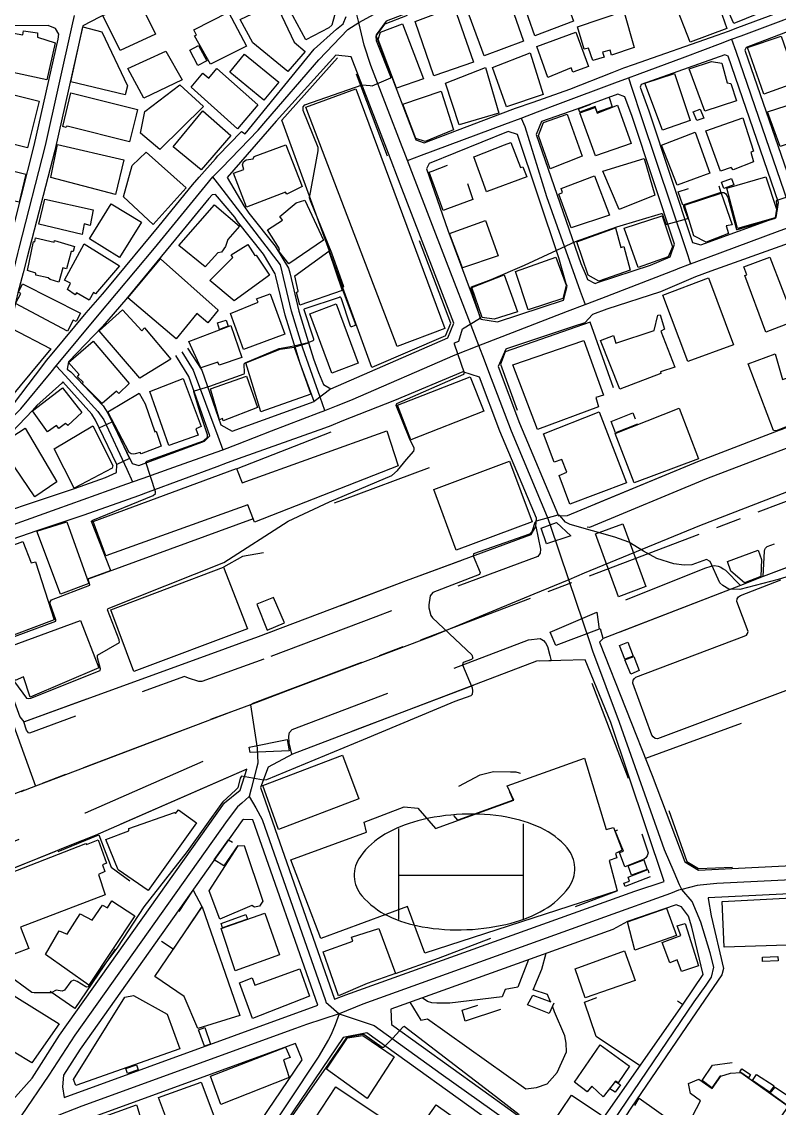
# Model space of a CAD drawing. Header units: millimetres. Extents: x 198785 to 203305, y 542885 to 545889.
# Drawn here: x 202627.4 to 202841.5, y 545087.1 to 545394.1 of the extents above; entities that cross this region are included whole.
import ezdxf

# ---------------------------------------------------------------- set-up
doc = ezdxf.new("R2010")
doc.units = ezdxf.units.MM
for name, pattern in [('FENCE_25K', [54.3, 28.7, -9.2, -16.4]), ('HIDDEN_BULD_25K', [28.8, 18.4, -10.4]), ('HIDDEN_EMD_25K', [50.97, 33.12, -5.36, 7.13, -5.36]), ('HIDDEN_IN_25K', [56.5, 36.5, -20])]:
    doc.linetypes.add(name, pattern=pattern)
for name, color, linetype in [('A0013114', 253, 'Continuous'), ('A0013117', 253, 'Continuous'), ('A0013118', 253, 'Continuous'), ('A0023214', 253, 'Continuous'), ('A0023217', 253, 'Continuous'), ('A0033324', 253, 'Continuous'), ('A0043325', 253, 'Continuous'), ('B0014111', 253, 'Continuous'), ('B0014112', 253, 'Continuous'), ('B0014113', 253, 'Continuous'), ('B0014114', 253, 'Continuous'), ('B0014115', 253, 'Continuous'), ('B0014116', 253, 'Continuous'), ('B0014118', 253, 'Continuous'), ('B0014511', 253, 'Continuous'), ('B0024120', 253, 'Continuous'), ('C0076117', 253, 'Continuous'), ('C0390130', 253, 'Continuous'), ('F0017111', 253, 'Continuous'), ('F0017114', 253, 'Continuous'), ('F0047224', 253, 'Continuous'), ('G0018117', 253, 'Continuous')]:
    doc.layers.add(name, color=color, linetype=linetype)

# ---------------------------------------------------------------- blocks, each defined once
blk = doc.blocks.new('B0014511')
at = {"layer": 'B0014511'}
blk.add_lwpolyline([(-31.17, -1.27, 0.169014), (-29, -6.77, 0.105159), (-21.57, -12.43, 0.067248), (-11.97, -15.47, 0.053397), (0.67, -16.3, 0.053397), (13.19, -14.44, 0.067248), (22.51, -10.63, 0.105159), (29.45, -4.38, 0.169014), (31.17, 1.27, 0.169014), (29, 6.77, 0.105159), (21.57, 12.43, 0.067248), (11.97, 15.47, 0.053397), (-0.67, 16.3, 0.053397), (-13.19, 14.44, 0.067248), (-22.51, 10.63, 0.105159), (-29.45, 4.38, 0.169014)], format="xyb", close=True, dxfattribs=at)
for points in [[(16.58, 13.62), (16.58, -13.46)], [(-18.64, 12.26), (-18.64, -13.46)], [(-18.64, -0.94), (16.58, -0.94)]]:
    blk.add_lwpolyline(points, dxfattribs=at)

msp = doc.modelspace()

# ---------------------------------------------------------------- linework, layer by layer
at = {"layer": 'A0013114'}
for points in [[(202781.63, 545254.55), (202818.92, 545270.05), (202845.11, 545280.08), (202851.31, 545282.46), (202857.18, 545284.71), (202892.94, 545297.97)], [(202627.96, 545196.29), (202682.13, 545215.98), (202691.7, 545219.46), (202693.54, 545220.13), (202736.12, 545236.23), (202771.4, 545249.26)], [(202860.79, 545246.33), (202836.91, 545237.32), (202830.5, 545234.8), (202791.77, 545219.88), (202791, 545222.54)], [(202772.9, 545213.4), (202703.91, 545187.19), (202697.06, 545183.49)], [(202691.02, 545182.91), (202648.11, 545164.18), (202641, 545161.33), (202631.89, 545157.67), (202589.8, 545140.79)]]:
    msp.add_lwpolyline(points, dxfattribs=at)
at = {"layer": 'A0013117'}
for points in [[(202843.13, 545433.2), (202838.02, 545434.76), (202824.72, 545429.47), (202820.44, 545428.01), (202807.52, 545423.05), (202745.17, 545399.87), (202730.42, 545394.23), (202727.56, 545390.42), (202727.56, 545389.98), (202738.75, 545360.72)], [(202704.29, 545423.98), (202644.65, 545392.91), (202636.77, 545357.69), (202628.95, 545327.56), (202627.81, 545323.15), (202627.43, 545321.71), (202626.32, 545317.5), (202624.83, 545311.26), (202619.15, 545289.09)], [(202738.75, 545360.72), (202741.11, 545359.88), (202762.74, 545368.08), (202766.93, 545369.67), (202771.91, 545371.4), (202782.28, 545375), (202794.24, 545379.72), (202797.53, 545381.02), (202800.33, 545382), (202823.93, 545390.3), (202827.19, 545391.45), (202829.76, 545392.42), (202852.94, 545401.14)], [(202623.08, 545329.84), (202623.56, 545330.11), (202630.94, 545359.11), (202637.66, 545389.19), (202637.91, 545390.61), (202636.95, 545392.16), (202634.87, 545393.04), (202611.57, 545392.85), (202588.26, 545392.62), (202584.14, 545392.58), (202578.42, 545392.31), (202563.41, 545391.59), (202560.72, 545391.65), (202549.84, 545347.21), (202607.34, 545333.43), (202623.08, 545329.84)], [(202619.15, 545289.09), (202621, 545288.17), (202625.08, 545286.06), (202633.33, 545296.96), (202634.42, 545298.4), (202635.97, 545300.27), (202645.62, 545311.84), (202650.21, 545317.16), (202652.19, 545319.46), (202666.21, 545336.42), (202675.67, 545348.02), (202677.55, 545350.16), (202682.13, 545355.39), (202682.81, 545356.17), (202689.49, 545363.08), (202690.58, 545362.45), (202710.04, 545386.29), (202716.39, 545392), (202718.19, 545393.5), (202719.06, 545395.56)], [(202851.89, 545342.89), (202870.59, 545349.95), (202871.91, 545355.46), (202856.86, 545394.99), (202855.16, 545395.56), (202832.1, 545386.84), (202831.74, 545386.07), (202846.24, 545344.13), (202851.89, 545342.89)], [(202714.78, 545290.34), (202747.78, 545304.82), (202749.47, 545308.96), (202734.36, 545348.2), (202731.04, 545356.83), (202720.51, 545384.17), (202716.18, 545384.65), (202699.27, 545365.95), (202685.48, 545350.1), (202690.19, 545342.11), (202691.6, 545340.04), (202699.01, 545330.69), (202702.77, 545324.45), (202703.12, 545323.1), (202705.68, 545312.27), (202709.87, 545298.82), (202711.27, 545295.02), (202712.7, 545291.61), (202714.78, 545290.34)], [(202819.34, 545331.1), (202840.65, 545338.74), (202841.32, 545343.04), (202827.04, 545384.37), (202826.13, 545384.72), (202802.43, 545376.38), (202802.19, 545375.55), (202804.61, 545368.92), (202817.01, 545331.73), (202819.34, 545331.1)], [(202789.43, 545320.17), (202790.16, 545320.43), (202805.07, 545325.28), (202810.67, 545327.69), (202811.9, 545331.25), (202799.89, 545367.27), (202797.83, 545372.91), (202795.9, 545373.6), (202784.29, 545369.35), (202774.33, 545365.89), (202772.74, 545362.21), (202785.42, 545325.81), (202786.89, 545322.25), (202787.27, 545321.23), (202789.43, 545320.17)], [(202761.86, 545309.28), (202780.5, 545315.45), (202781.55, 545319.38), (202781.3, 545320.06), (202779.15, 545327.37), (202767.5, 545362.26), (202764.84, 545363.05), (202742.57, 545354.02), (202741.76, 545352.56), (202747.85, 545335.17), (202754.73, 545316.76), (202757.17, 545310.01), (202761.86, 545309.28)], [(202674.28, 545301.9), (202678.24, 545295.64), (202683.69, 545280.25), (202686.89, 545278.46), (202710.04, 545286.77), (202706.08, 545297.53), (202701.82, 545311.21), (202699.24, 545322.14), (202699.04, 545322.89), (202695.72, 545328.4), (202688.38, 545337.66), (202687.58, 545338.83), (202682.16, 545345.25), (202681.17, 545345.19), (202680.26, 545344.14), (202670.85, 545332.61), (202656.78, 545315.58), (202650.19, 545307.96), (202640.57, 545297.99), (202640.19, 545295.92), (202641.23, 545295.19), (202650.37, 545285.61), (202651.75, 545283.46), (202658.57, 545269.28), (202660.46, 545268.71), (202679.03, 545275.6), (202680.57, 545277.08), (202674.62, 545293.88), (202670.9, 545299.77)], [(202892.94, 545297.97), (202876.98, 545341.87), (202874.6, 545342.66), (202874.12, 545342.66), (202870.58, 545341.39), (202853.85, 545335.08), (202847.61, 545332.73), (202842.98, 545331.07), (202822.13, 545323.59), (202817.83, 545322.05), (202814.48, 545320.61), (202807.89, 545317.79), (202792.77, 545312.87), (202788.73, 545311.39), (202786.53, 545309.01), (202783.33, 545307.95), (202764.37, 545301.68), (202764.24, 545301.6), (202762.08, 545296.71), (202768.11, 545280.66), (202779.08, 545254.52), (202781.63, 545254.55)], [(202771.4, 545249.26), (202772.73, 545251.5), (202772.88, 545253.81), (202762.54, 545278.44), (202756.81, 545293.69), (202752.04, 545295.19), (202732.79, 545287.11), (202717.87, 545281.2), (202714.72, 545279.95), (202712.92, 545279.3), (202689.89, 545271.04), (202685.44, 545269.44), (202682.5, 545268.35), (202663.14, 545261.17), (202660.36, 545260.14), (202657.47, 545259.12), (202644.92, 545254.67), (202631.61, 545250.25), (202615.21, 545244.64), (202611.25, 545243.09), (202611, 545241.66), (202611.32, 545240.23), (202626.81, 545197.75), (202627.96, 545196.29)], [(202616.66, 545254.26), (202619.21, 545254.46), (202629.27, 545257.89), (202642.27, 545262.22), (202651.06, 545265.34), (202654.18, 545266.74), (202654.28, 545268.97), (202649.3, 545279.32), (202648.25, 545281.51), (202647.17, 545283.19), (202639.04, 545292.39), (202638.68, 545292), (202631.63, 545285.71), (202630.44, 545284.28), (202614.67, 545267.87), (202613.54, 545264.32), (202612.1, 545258.81), (202611.91, 545257.84), (202613.02, 545255.83), (202615.58, 545254.7), (202616.66, 545254.26)], [(202791.77, 545219.88), (202790.72, 545218.82), (202805.55, 545181.14), (202814.85, 545156.79), (202818.63, 545154.41), (202892.03, 545158.09), (202893.47, 545161.53), (202873.96, 545213.46), (202860.79, 545246.33)], [(202697.06, 545183.49), (202694.83, 545177.74), (202715.79, 545117.95), (202719.02, 545119.14), (202800.72, 545148.42), (202808.98, 545151.18), (202793.88, 545196.1), (202786.66, 545213.82), (202772.9, 545213.4)], [(202589.8, 545140.79), (202593.79, 545130.93), (202595.63, 545126.4), (202597.51, 545121.16), (202611.78, 545081.48), (202616.78, 545081.12), (202619.41, 545081.58), (202624.76, 545089.41), (202630.3, 545095.68), (202638.1, 545107.78), (202684.66, 545173.43), (202689.16, 545176.99), (202691.02, 545182.91)], [(202639.36, 545090.2), (202711.09, 545116.24), (202692.74, 545168.58), (202690.06, 545168.7), (202689.72, 545168.47), (202643.9, 545103.85), (202639.16, 545096.51), (202638.91, 545093.21), (202639.36, 545090.2)], [(202836.85, 545038.95), (202842.4, 545039.82), (202852.05, 545054.38), (202851.62, 545056.88), (202902.48, 545129.27), (202902.58, 545129.59), (202902.57, 545130.29), (202900.56, 545142.27), (202899.51, 545147.9), (202897.87, 545149.97), (202897.3, 545150.18), (202894.35, 545150.2), (202821.42, 545146.54), (202821.36, 545146.42), (202822.23, 545141.54), (202825.75, 545126.63), (202825.22, 545124.82), (202817.93, 545114.11), (202799.75, 545087.44), (202790.98, 545074.05), (202792.29, 545068.72), (202835.87, 545039.61), (202836.85, 545038.95)], [(202782.17, 545075.3), (202782.92, 545075.36), (202786.44, 545076.74), (202814.33, 545116.58), (202820, 545124.88), (202816.83, 545138.31), (202815.81, 545141.44), (202813.9, 545144.08), (202812.37, 545144.64), (202798.64, 545139.89), (202794.44, 545137.67), (202731.67, 545115.17), (202731.89, 545110.8), (202765.48, 545086.67), (202770, 545083.42), (202775.92, 545079.47), (202782.17, 545075.3)], [(202740.21, 545044.64), (202762.66, 545077.96), (202762.12, 545081.7), (202724.93, 545108.41), (202718.2, 545107.08), (202696.07, 545074.48), (202696.12, 545071.88), (202727.19, 545050.05), (202735.5, 545045.1), (202740.21, 545044.64)], [(202691.01, 545077.71), (202706.67, 545100.78), (202704.76, 545105.43), (202644.33, 545083.49)]]:
    msp.add_lwpolyline(points, dxfattribs=at)
at = {"layer": 'A0013118'}
for points in [[(202770.63, 545129.14), (202767.65, 545121.32), (202764.03, 545120.71), (202763.19, 545118.62), (202748.43, 545116.81), (202744.75, 545116.79), (202743.25, 545116.94), (202742.07, 545117.29), (202740.57, 545118.36)], [(202776.85, 545117.21), (202776.01, 545119.24), (202771.96, 545120.61), (202774.41, 545126.45), (202775.6, 545130.92)], [(202737.06, 545117.1), (202740.22, 545112.02), (202742.06, 545112.42), (202769.85, 545092.58), (202772.88, 545092.99), (202775.93, 545094.05), (202778.74, 545097.26), (202781.35, 545103.1), (202781.31, 545105.55), (202780.93, 545107.56), (202778.01, 545114.42), (202777.37, 545115.97)]]:
    msp.add_lwpolyline(points, dxfattribs=at)
at = {"layer": 'A0023214'}
msp.add_lwpolyline([(202852.3, 545264.61), (202818.92, 545251.69), (202786.4, 545238.26), (202782, 545236.44), (202772.11, 545232.35), (202743.49, 545220.53), (202703.91, 545205.62), (202694.3, 545201.98), (202692.01, 545201.11), (202686.67, 545199.09), (202660.83, 545189.29), (202634.32, 545179.24), (202631.3, 545178.09), (202627.16, 545176.52)], dxfattribs=at)
at = {"layer": 'A0023217'}
for points in [[(202722.65, 545393.83), (202726.95, 545396.26), (202824.72, 545432.7), (202835.17, 545436.85), (202840.65, 545438.67), (202841.84, 545438.9), (202844.5, 545439.42), (202845.05, 545439.44)], [(202722.65, 545393.83), (202721.92, 545396.92), (202718.22, 545405.77), (202709.23, 545424.67), (202708.44, 545425.92), (202707, 545428.19), (202706.93, 545428.28)], [(202828.04, 545389.12), (202830.72, 545390.13), (202841.3, 545394.08), (202855.27, 545399.3), (202859.03, 545400.7)], [(202642.23, 545395.86), (202641.58, 545392.95), (202634.01, 545359.11), (202626.59, 545330.11), (202626.22, 545328.62), (202625.05, 545323.9)], [(202681.42, 545350.24), (202683.82, 545352.72), (202694.24, 545363.44), (202696.35, 545365.95), (202711.33, 545383.36), (202719.53, 545391.88), (202722.65, 545393.83)], [(202736.39, 545354.89), (202735.43, 545357.37), (202734.89, 545358.77), (202726.08, 545381.74), (202724.21, 545387.45), (202722.65, 545393.83)], [(202798.87, 545378.23), (202801.39, 545379.17), (202814.88, 545384.21), (202824.86, 545387.94), (202828.04, 545389.12)], [(202828.04, 545389.12), (202829.19, 545385.81), (202837.73, 545361.07), (202844.91, 545340.31), (202846.15, 545336.72)], [(202768.59, 545366.81), (202773.13, 545368.62), (202779.62, 545371.04), (202795.03, 545376.8), (202798.87, 545378.23)], [(202798.87, 545378.23), (202799.85, 545375.28), (202802.6, 545367.05), (202815.14, 545329.45), (202816.41, 545325.65)], [(202736.39, 545354.89), (202740.35, 545356.37), (202763.95, 545365.18), (202768.59, 545366.81)], [(202768.59, 545366.81), (202769.58, 545364.47), (202775.71, 545344.75), (202785.24, 545317.96), (202786.59, 545314.18)], [(202756.59, 545302.59), (202754.87, 545307.07), (202747.47, 545326.21), (202738.12, 545350.41), (202736.39, 545354.89)], [(202637.13, 545296.86), (202638.13, 545298.05), (202648.81, 545310.9), (202664.87, 545330.11), (202679.34, 545347.71), (202681.42, 545350.24)], [(202713.02, 545284.27), (202711.7, 545288.02), (202706.81, 545301.9), (202703.62, 545312.27), (202700.5, 545325.37), (202683.37, 545347.7), (202681.42, 545350.24)], [(202816.41, 545325.65), (202820.76, 545327.27), (202841.76, 545335.09), (202846.15, 545336.72)], [(202786.59, 545314.18), (202791.33, 545316.01), (202812.55, 545324.2), (202812.93, 545324.35), (202816.41, 545325.65)], [(202756.59, 545302.59), (202763.15, 545305.12), (202781.69, 545312.29), (202786.59, 545314.18)], [(202672.59, 545300.84), (202675.87, 545295.64), (202682.81, 545276.98), (202684.23, 545273.17)], [(202713.02, 545284.27), (202716.39, 545285.57), (202720.43, 545287.13), (202749.91, 545300.01), (202756.59, 545302.59)], [(202813.94, 545148.95), (202813.32, 545150.3), (202811.77, 545153.85), (202809.03, 545160.13), (202796.37, 545196.1), (202788.84, 545216.31), (202788.06, 545218.6), (202782, 545236.44), (202776.71, 545252.01), (202775.98, 545254.16), (202765.79, 545278.44), (202759.45, 545295.2), (202758.2, 545298.43), (202756.59, 545302.59)], [(202611.85, 545271.67), (202614.39, 545273.4), (202616.06, 545274.46), (202618.55, 545276.04), (202627.08, 545284.76), (202635.67, 545295.09), (202637.13, 545296.86)], [(202637.13, 545296.86), (202639.61, 545294.14), (202648.88, 545283.96), (202650.57, 545281.6), (202657.05, 545267.64), (202658.71, 545264.07)], [(202684.23, 545273.17), (202688.38, 545274.77), (202697.97, 545278.47), (202711.26, 545283.6), (202713.02, 545284.27)], [(202658.71, 545264.07), (202661.73, 545265.15), (202670.41, 545268.24), (202680.78, 545271.94), (202684.23, 545273.17)], [(202606.76, 545245.55), (202613.63, 545248), (202633.76, 545255.18), (202655.78, 545263.03), (202658.71, 545264.07)], [(202606.76, 545245.55), (202608.1, 545241.87), (202618.42, 545213.5), (202625.02, 545195.36), (202631.3, 545178.09)], [(202692.01, 545201.11), (202693.94, 545188.83), (202694.16, 545184.64), (202693.77, 545183.17), (202692.24, 545177.4), (202691.67, 545175.24)], [(202691.67, 545175.24), (202689.56, 545173.33), (202688.39, 545172.27), (202685.43, 545168.47), (202642.39, 545107.78), (202635, 545096.51), (202627.22, 545084.96), (202617.86, 545076.69)], [(202691.67, 545175.24), (202693.51, 545171.97), (202695.34, 545168.72), (202713.27, 545117.59), (202713.38, 545117.07), (202717.08, 545113.79)], [(202898.97, 545154.27), (202894.66, 545154.14), (202823.82, 545150.66), (202819.1, 545150.16), (202818.41, 545150.09), (202818.31, 545150.07), (202813.94, 545148.95)], [(202813.94, 545148.95), (202813.05, 545148.72), (202810.71, 545147.84), (202808.11, 545146.87), (202794.44, 545141.92), (202723.83, 545116.54), (202717.08, 545113.79)], [(202785.63, 545070.35), (202786.93, 545072.21), (202817.45, 545117.21), (202820.8, 545121.89), (202822.3, 545124.18), (202823.03, 545127.02), (202821.96, 545131.03), (202819.36, 545139.75), (202816.89, 545145.59), (202813.94, 545148.95)], [(202717.08, 545113.79), (202707.91, 545110.82), (202704.76, 545109.69), (202644.33, 545087.75), (202633.05, 545083.27), (202617.86, 545076.69)], [(202717.08, 545113.79), (202715.93, 545110.74), (202714.85, 545107.94), (202714.07, 545106.57), (202711.21, 545101.59), (202694.01, 545075.8), (202691.79, 545072.47)], [(202717.08, 545113.79), (202726.98, 545110.47), (202745.97, 545096.9), (202763.79, 545084.16), (202768.24, 545080.98)]]:
    msp.add_lwpolyline(points, dxfattribs=at)
at = {"layer": 'A0033324', "linetype": 'HIDDEN_IN_25K', "flags": 128}
for points in [[(202820.96, 545264.94), (202787.9, 545251.2), (202786.9, 545251.27), (202781.11, 545253.21), (202779.08, 545254.52), (202781.63, 545254.55), (202818.92, 545270.05), (202845.11, 545280.08), (202851.31, 545282.46), (202857.18, 545284.71), (202892.94, 545297.97), (202892.81, 545292.06), (202859.12, 545279.56), (202838.42, 545271.63), (202820.96, 545264.94)], [(202695.8, 545214.04), (202678.24, 545207.65), (202677.45, 545207.68), (202674.54, 545208.67), (202673.36, 545209.07), (202649.74, 545200.49), (202629.53, 545193.14), (202629.32, 545193.22), (202628.76, 545193.93), (202627.96, 545196.29), (202682.13, 545215.98), (202691.7, 545219.46), (202693.54, 545220.13), (202736.12, 545236.23), (202771.4, 545249.26), (202772.73, 545251.5), (202774.02, 545245.11), (202773.93, 545243.95), (202773.22, 545243), (202738.39, 545230.14), (202727.48, 545226.01), (202695.8, 545214.04)], [(202860.79, 545246.33), (202836.91, 545237.32), (202837.29, 545244.48), (202837.44, 545245), (202837.63, 545245.36), (202838.04, 545245.8), (202856.21, 545252.67), (202856.88, 545252.78), (202857.42, 545252.76), (202858.1, 545252.3), (202860.79, 545246.33)], [(202830.5, 545234.8), (202791.77, 545219.88), (202791.57, 545226.47), (202791.67, 545227.39), (202791.94, 545227.87), (202792.32, 545228.46), (202820.44, 545239.7), (202822.22, 545240.3), (202823.2, 545240.43), (202824.24, 545240.29), (202825, 545239.95), (202825.63, 545239.53), (202826.34, 545239.15), (202830.5, 545234.8)], [(202703.91, 545187.19), (202703.77, 545187.12), (202702.99, 545190.41), (202702.88, 545192.23), (202703.09, 545193.25), (202703.86, 545194.13), (202737.25, 545206.81), (202770.59, 545219.48), (202773.87, 545219.8), (202774.42, 545219.57), (202774.88, 545219.25), (202775.43, 545218.63), (202776.03, 545217.61), (202776.67, 545215.01), (202776.86, 545214.27), (202777.07, 545213.53), (202772.9, 545213.4), (202703.91, 545187.19)], [(202631.89, 545157.67), (202589.8, 545140.79), (202588.77, 545147.04), (202590.09, 545148.45), (202638.94, 545168.04), (202645.41, 545170.64), (202683.04, 545187.07), (202690.45, 545187.89), (202691.59, 545186.36), (202691.02, 545182.91), (202648.11, 545164.18), (202641, 545161.33), (202631.89, 545157.67)]]:
    msp.add_lwpolyline(points, dxfattribs=at)
at = {"layer": 'A0043325'}
for points in [[(202782.58, 545248.86), (202775.72, 545246.61), (202774.16, 545251.03), (202778.5, 545252.65), (202782.58, 545248.86)], [(202803.79, 545234.56), (202796.07, 545231.64), (202789.59, 545249.4), (202797.25, 545252.23), (202803.79, 545234.56)], [(202836.27, 545237.4), (202831.64, 545235.53), (202827.81, 545238.9), (202826.88, 545241.56), (202835.53, 545244.76), (202836.5, 545242.16), (202836.27, 545237.4)], [(202790.61, 545222.51), (202778.31, 545217.84), (202776.79, 545221.65), (202789.95, 545227.28), (202790.61, 545222.51)], [(202702.97, 545188.14), (202691.91, 545187.63), (202691.7, 545189.11), (202702.43, 545191.27), (202702.97, 545188.14)]]:
    msp.add_lwpolyline(points, dxfattribs=at)
at = {"layer": 'B0014111'}
for points in [[(202714.21, 545392.37), (202707.67, 545388.95), (202701.59, 545400.35), (202712.08, 545406.07), (202716.22, 545397.51), (202715.07, 545393.07), (202714.21, 545392.37)], [(202707.47, 545385.65), (202702.63, 545380.05), (202692.66, 545388.16), (202689.1, 545394.67), (202699.07, 545399.45), (202704.41, 545388.32), (202707.47, 545385.65)], [(202690.94, 545387.17), (202680.76, 545382.11), (202676.2, 545390.07), (202676.74, 545390.32), (202676.06, 545391.77), (202685.8, 545396.79), (202690.94, 545387.17)], [(202765.64, 545359.95), (202768.34, 545352.87), (202769.03, 545353.09), (202770.12, 545350.22), (202758.92, 545346.14), (202758.73, 545346.07), (202755.16, 545355.9), (202755.43, 545356.01), (202763.87, 545359.32), (202765.62, 545360), (202765.64, 545359.95)], [(202840.37, 545338.71), (202829.73, 545335.65), (202826.66, 545347.1), (202837.68, 545350.31), (202840.75, 545341.17), (202840.37, 545338.71)], [(202827.13, 545334.24), (202820.82, 545331.77), (202817.32, 545333.62), (202814.71, 545342.25), (202825.08, 545345.68), (202828.16, 545336.72), (202826.47, 545336.45), (202827.13, 545334.24)], [(202780.32, 545315.9), (202770.53, 545312.66), (202766.94, 545323.55), (202778.34, 545327.57), (202781.26, 545319.68), (202780.32, 545315.9)], [(202767.5, 545312.13), (202760.94, 545310.05), (202757.57, 545310.54), (202754.63, 545319.03), (202763.76, 545322.57), (202767.5, 545312.13)], [(202807.98, 545306.66), (202811.98, 545296.51), (202807.89, 545295.19), (202808, 545294.66), (202796.48, 545290.31), (202790.99, 545304.04), (202794.64, 545305.47), (202795.26, 545303.32), (202806.11, 545306.83), (202807.22, 545311.23), (202807.88, 545311.24), (202809.1, 545307.24), (202807.98, 545306.66)], [(202790.44, 545285.27), (202773.14, 545278.86), (202766.18, 545297.13), (202786.25, 545304.06), (202791.86, 545288.62), (202789.66, 545287.88), (202790.44, 545285.27)], [(202840.32, 545300.22), (202842.41, 545293), (202852.73, 545296.34), (202853.6, 545296.33), (202857.63, 545285.26), (202840.62, 545278.51), (202839.87, 545278.63), (202832.7, 545297.42), (202840.32, 545300.22)], [(202677.25, 545277.27), (202669, 545274.32), (202663.58, 545289.63), (202673.05, 545293.32), (202678.09, 545279.77), (202676.6, 545279.05), (202677.25, 545277.27)], [(202790.64, 545283.86), (202798.3, 545263.8), (202782.27, 545257.79), (202779.32, 545265.86), (202781.48, 545266.8), (202780.08, 545270.44), (202777.84, 545269.64), (202774.82, 545277.65), (202790.64, 545283.86)], [(202818.67, 545270.64), (202800.48, 545263.86), (202795.14, 545277.73), (202813.2, 545284.92), (202818.67, 545270.64)], [(202637.34, 545264.06), (202631.1, 545259.89), (202621.53, 545273.86), (202622.68, 545275.61), (202628.37, 545279.22), (202637.34, 545264.06)], [(202652.97, 545267.97), (202642.19, 545262.31), (202636.55, 545273.47), (202647.46, 545279.92), (202653.1, 545268.74), (202652.97, 545267.97)], [(202771.63, 545252.81), (202750.13, 545244.75), (202743.87, 545261.93), (202765.25, 545269.94), (202771.63, 545252.81)], [(202627.7, 545247.23), (202630.03, 545241.21), (202631.23, 545241.49), (202636.54, 545225.1), (202619.96, 545218.88), (202611.76, 545239.79), (202615.52, 545241.26), (202615.15, 545242.63), (202627.7, 545247.23)], [(202691.24, 545222.62), (202659.03, 545210.48), (202652.52, 545227.91), (202684.41, 545240.01), (202691.24, 545222.62)], [(202848.55, 545207.08), (202807.12, 545191.49), (202806.46, 545191.63), (202805.9, 545192.05), (202805.52, 545192.56), (202800.09, 545207.21), (202800.22, 545208.03), (202800.54, 545208.56), (202800.99, 545208.96), (202831.59, 545220.5), (202832.21, 545220.82), (202832.56, 545221.27), (202832.69, 545221.8), (202829.54, 545230.27), (202829.63, 545231.06), (202829.96, 545231.61), (202830.54, 545232.02), (202841.92, 545236.37)], [(202649.2, 545211.55), (202629.73, 545203.3), (202627.9, 545209.01), (202625.48, 545207.97), (202621.95, 545216.87), (202643.99, 545224.94), (202649.2, 545211.55)], [(202786.44, 545186.03), (202792.55, 545165.84), (202794.68, 545166.42), (202797.11, 545160.07), (202795.25, 545159.12), (202795.57, 545157.91), (202793.39, 545157.09), (202795.66, 545148.6), (202741.35, 545130.98), (202736.43, 545144.13), (202711.91, 545135.13), (202703.42, 545157.27), (202724.86, 545165.09), (202724.14, 545167.99), (202735.46, 545172.26), (202739.33, 545171.9), (202744.34, 545166.17), (202766.43, 545174.16), (202764.59, 545178.24), (202786.44, 545186.03)], [(202671.71, 545171.44), (202676.81, 545167.8), (202663.12, 545148.68), (202654.61, 545154.51), (202651.12, 545163.1), (202657.68, 545165.52), (202657.61, 545166.18), (202670.54, 545170.69), (202670.82, 545170.37), (202671.71, 545171.44)], [(202649.02, 545162.95), (202651.31, 545156.37), (202650.19, 545155.94), (202650.88, 545153.98), (202649.08, 545153.2), (202650.96, 545147.42), (202627.07, 545138.26), (202629.34, 545132.25), (202622.38, 545129.63), (202614.41, 545149.96), (202622.73, 545153.11), (202623.9, 545150.31), (202625.1, 545150.75), (202624.02, 545153.53), (202645.52, 545161.96), (202645.66, 545161.64), (202649.02, 545162.95)], [(202695.5, 545145.6), (202694.54, 545144.27), (202693.21, 545143.98), (202692.43, 545144.44), (202683.35, 545140.54), (202680.33, 545148.57), (202688.54, 545161.29), (202690.22, 545161.41), (202695.5, 545145.6)], [(202861.43, 545133.81), (202825.89, 545132.68), (202825.34, 545145.51), (202861.18, 545147.39), (202861.43, 545133.81)], [(202689.05, 545113.31), (202677.2, 545109.69), (202673.28, 545118.75), (202665.02, 545124.39), (202678.36, 545144.06), (202689.05, 545113.31)], [(202700.23, 545130.47), (202687.72, 545125.92), (202683.71, 545137.93), (202696.12, 545142.27), (202700.23, 545130.47)], [(202812.49, 545135.98), (202800.7, 545131.75), (202798.6, 545139.79), (202809.65, 545143.64), (202812.49, 545135.98)], [(202725.06, 545122.34), (202716.94, 545118.89), (202712.56, 545131.37), (202720.92, 545134.38), (202720.55, 545135.46), (202728.29, 545137.96), (202733.05, 545125.21), (202725.06, 545122.34)], [(202814.9, 545139.34), (202818.67, 545127.4), (202813.83, 545125.81), (202812.6, 545129.03), (202810.59, 545128.22), (202808.43, 545133.94), (202813.67, 545135.93), (202812.63, 545138.71), (202814.9, 545139.34)], [(202800.74, 545123.25), (202786.68, 545118.31), (202783.82, 545126.51), (202797.79, 545131.6), (202800.74, 545123.25)], [(202705.94, 545126.52), (202708.75, 545118.76), (202692.58, 545112.46), (202688.95, 545122.55), (202692.55, 545123.98), (202693.29, 545121.94), (202705.94, 545126.52)], [(202637.92, 545110.97), (202630.21, 545099.94), (202620.12, 545106.04), (202623.26, 545120.16), (202637.92, 545110.97)], [(202732.67, 545101.64), (202724.98, 545089.86), (202713.55, 545098.22), (202719.48, 545107.06), (202723.82, 545107.69), (202732.67, 545101.64)], [(202703, 545095.82), (202683.68, 545088.19), (202680.71, 545096.2), (202701.98, 545104.39), (202703.24, 545101.45), (202701.35, 545100.77), (202703, 545095.82)], [(202830.65, 545097.2), (202844.03, 545087.7), (202832.27, 545070.84), (202815.76, 545082.59), (202819.28, 545089.23), (202816.44, 545091.31), (202815.87, 545094.16), (202818.81, 545095.4), (202822.52, 545092.7), (202824.96, 545096.16), (202827.76, 545097.04), (202830.65, 545097.2)], [(202682.28, 545083.45), (202670.28, 545078.84), (202666.03, 545090.13), (202678.1, 545094.55), (202682.28, 545083.45)], [(202728.08, 545085.17), (202722.22, 545076.22), (202710.24, 545084.18), (202716.12, 545093.16), (202728.08, 545085.17)], [(202658.03, 545073.77), (202651.1, 545071.28), (202650.9, 545071.68), (202650, 545071.45), (202649.56, 545072.62), (202649.48, 545072.82), (202647.09, 545079.21), (202645.68, 545082.97), (202645.98, 545083.08), (202654.34, 545086.12), (202659.85, 545088.13), (202659.91, 545087.93), (202660.21, 545086.94), (202660.98, 545084.39), (202660.87, 545084.35), (202660.42, 545084.18), (202662.64, 545076.73), (202662.77, 545076.28), (202659.43, 545075.19), (202657.7, 545074.62), (202658.03, 545073.77)], [(202760.85, 545076.56), (202755.53, 545069.51), (202739.32, 545080.74), (202744.53, 545088.1), (202760.85, 545076.56)]]:
    msp.add_lwpolyline(points, dxfattribs=at)
at = {"layer": 'B0014112'}
for points in [[(202838.63, 545397.59), (202828.65, 545393.58), (202823.9, 545404.32), (202834.65, 545407.77), (202838.63, 545397.59)], [(202826.72, 545392.13), (202816.32, 545388.28), (202811.87, 545399.57), (202822.73, 545403.56), (202826.72, 545392.13)], [(202665.19, 545390.6), (202655.18, 545385.96), (202650.27, 545395.81), (202660.38, 545400.37), (202665.19, 545390.6)], [(202800.51, 545386.79), (202794.12, 545384.66), (202793.75, 545386.09), (202791.54, 545385.46), (202791.99, 545384.07), (202788.8, 545383.1), (202787.55, 545386.59), (202786.4, 545386.33), (202784.44, 545392.63), (202797.53, 545397.03), (202800.51, 545386.79)], [(202787.62, 545381.44), (202783.18, 545379.8), (202782.71, 545381.07), (202776.07, 545378.35), (202772.98, 545387.04), (202783.98, 545391.13), (202787.62, 545381.44)], [(202762.24, 545368.29), (202750.99, 545364.92), (202747.12, 545376.75), (202758.51, 545381.16), (202762.24, 545368.29)], [(202816.33, 545366.19), (202808.46, 545363.47), (202803.53, 545376.72), (202811.86, 545379.48), (202816.33, 545366.19)], [(202678.71, 545370.16), (202666.39, 545358.03), (202660.95, 545362.62), (202662.19, 545368.75), (202672.06, 545376.25), (202678.71, 545370.16)], [(202851.65, 545362.06), (202841.73, 545358.8), (202838.19, 545368.65), (202848.73, 545372.05), (202851.65, 545362.06)], [(202795.82, 545370.48), (202799.67, 545359.72), (202789.53, 545356.15), (202785.11, 545368.33), (202789.43, 545369.86), (202790.04, 545368.29), (202795.82, 545370.48)], [(202673.83, 545347.19), (202664.52, 545336.79), (202656.17, 545344.6), (202658.62, 545353.43), (202662.55, 545357.24), (202673.83, 545347.19)], [(202806.31, 545345.04), (202796.23, 545341.04), (202791.59, 545351.85), (202803.27, 545355.47), (202806.31, 545345.04)], [(202793.49, 545339.4), (202782.64, 545335.85), (202779.24, 545345.39), (202780.24, 545345.87), (202779.86, 545346.98), (202789.32, 545350.51), (202793.49, 545339.4)], [(202647.59, 545340.98), (202646.71, 545336.55), (202645.06, 545336.97), (202644.48, 545333.97), (202632.19, 545336.89), (202633.89, 545344), (202647.59, 545340.98)], [(202661.25, 545337.44), (202654.97, 545327.44), (202646.49, 545332.78), (202652.64, 545342.66), (202661.25, 545337.44)], [(202762.01, 545327.92), (202751.93, 545324.58), (202748.32, 545334.29), (202758.44, 545337.97), (202762.01, 545327.92)], [(202631.27, 545333), (202636.51, 545331.77), (202636.63, 545332.27), (202642.29, 545330.6), (202641.94, 545329.13), (202641.39, 545329.19), (202640.02, 545324.3), (202639.03, 545324.52), (202637.91, 545320.51), (202635.39, 545321.23), (202634.83, 545321.77), (202631.39, 545322.49), (202631.37, 545323.03), (202629.03, 545323.76), (202630.75, 545331.97), (202631.1, 545331.91), (202631.27, 545333)], [(202691.26, 545331.19), (202693.24, 545328.01), (202693.63, 545328.16), (202697.37, 545322.48), (202687.47, 545315.2), (202680.59, 545320.95), (202687.05, 545327.44), (202686.53, 545328.27), (202691.26, 545331.19)], [(202717.93, 545318.13), (202705.96, 545314.02), (202705.07, 545317.61), (202705.47, 545317.93), (202704.56, 545322.33), (202714.21, 545329.24), (202717.93, 545318.13)], [(202689.59, 545299.21), (202683.17, 545297.02), (202682.83, 545297.93), (202677.96, 545296.26), (202674.59, 545303.77), (202686.52, 545308.31), (202689.59, 545299.21)], [(202657.76, 545291.9), (202654.86, 545289.08), (202654.2, 545289.7), (202650.16, 545286.21), (202644.56, 545291.77), (202644.78, 545292.22), (202643.15, 545293.81), (202643.59, 545294.42), (202640.6, 545297.83), (202647.6, 545303.86), (202657.76, 545291.9)], [(202644.4, 545283.67), (202640.4, 545280.03), (202639.76, 545280.59), (202637.91, 545279.18), (202637.19, 545280.03), (202634.67, 545278.18), (202630.46, 545284.18), (202638.86, 545290.63), (202644.4, 545283.67)], [(202799.2, 545098.99), (202795.98, 545094.35), (202795.22, 545094.8), (202791.69, 545090.35), (202788.52, 545093.4), (202787.22, 545091.78), (202783.64, 545094.54), (202790.83, 545105.04), (202799.2, 545098.99)]]:
    msp.add_lwpolyline(points, dxfattribs=at)
at = {"layer": 'B0014113'}
for points in [[(202783.32, 545394.25), (202772.38, 545390.13), (202767.02, 545405.48), (202777.67, 545409.75), (202783.32, 545394.25)], [(202763.72, 545404.35), (202769.17, 545388.55), (202758.05, 545384.48), (202751.6, 545402.11), (202757.08, 545404.06), (202757.68, 545402.28), (202763.72, 545404.35)], [(202755.03, 545382.69), (202743.9, 545378.84), (202738.56, 545394.12), (202749.63, 545398.32), (202755.03, 545382.69)], [(202657.29, 545375.96), (202656.59, 545373.43), (202641.22, 545377.09), (202644.64, 545392.64), (202650.03, 545391.25), (202657.29, 545375.96)], [(202740.97, 545377.96), (202733.33, 545375.35), (202728.11, 545389.08), (202728.76, 545391.14), (202735.05, 545393.53), (202740.97, 545377.96)], [(202615.5, 545392.55), (202627.7, 545390.4), (202627.88, 545391.47), (202631.81, 545390.92), (202631.79, 545389.69), (202636.86, 545388.14), (202634.5, 545377.67), (202612.16, 545382.5), (202613.84, 545391.26), (202615.5, 545392.55)], [(202846.6, 545376.98), (202837.13, 545373.62), (202832.49, 545386.76), (202842.06, 545390.01), (202846.6, 545376.98)], [(202672.74, 545377.63), (202661.92, 545372.53), (202657.36, 545380.89), (202668.09, 545385.74), (202672.74, 545377.63)], [(202700.06, 545376.97), (202695.84, 545371.88), (202686.23, 545379.79), (202690.3, 545384.87), (202700.06, 545376.97)], [(202774.75, 545373.5), (202764.44, 545370.01), (202760.45, 545381.15), (202771.1, 545385.29), (202774.75, 545373.5)], [(202682.49, 545380.86), (202694.09, 545370.56), (202688.37, 545363.78), (202675.3, 545375.63), (202678.61, 545379.56), (202680.28, 545378.14), (202682.49, 545380.86)], [(202829.39, 545371.72), (202820.5, 545368.79), (202816.03, 545380.75), (202822.37, 545382.86), (202825.31, 545382.38), (202826.79, 545376.82), (202827.78, 545376.62), (202829.39, 545371.72)], [(202632.26, 545371.67), (202629.02, 545358.46), (202607.22, 545363.82), (202610.4, 545377.11), (202632.26, 545371.67)], [(202749.4, 545363.55), (202741.43, 545360.25), (202738.8, 545361.07), (202735.09, 545370.77), (202745.98, 545374.48), (202749.4, 545363.55)], [(202659.69, 545367.71), (202657.88, 545360.11), (202640.6, 545364.46), (202640.11, 545364.58), (202639.93, 545364.18), (202639.01, 545364.48), (202641.3, 545373.97), (202660.06, 545369.26), (202659.69, 545367.71)], [(202686.52, 545361.96), (202678.09, 545352.2), (202670.14, 545358.77), (202678.61, 545368.89), (202686.52, 545361.96)], [(202785.8, 545356.07), (202776.74, 545352.5), (202773.47, 545361.93), (202774.82, 545365.58), (202781.54, 545367.96), (202785.8, 545356.07)], [(202834.24, 545354.51), (202828.48, 545352.23), (202827.88, 545352.92), (202824.87, 545351.9), (202820.79, 545363.29), (202831.2, 545366.93), (202834.22, 545357.49), (202833.45, 545357.19), (202834.24, 545354.51)], [(202821.91, 545351.28), (202812.65, 545347.91), (202808.22, 545359.19), (202817.69, 545362.85), (202821.91, 545351.28)], [(202656.27, 545355.09), (202653.84, 545345.25), (202635.58, 545350.11), (202637.5, 545359.4), (202656.27, 545355.09)], [(202706.65, 545347.55), (202702.33, 545345.4), (202701.92, 545345.96), (202690.93, 545341.72), (202687.24, 545351.34), (202690.19, 545352.36), (202689.82, 545353.65), (202690.1, 545354.5), (202690.82, 545355.04), (202692.77, 545355.36), (202693.08, 545356.02), (202702.05, 545359.28), (202706.65, 545347.55)], [(202628.56, 545351.04), (202626.62, 545343.07), (202610.84, 545346.82), (202612.8, 545354.88), (202628.56, 545351.04)], [(202712.7, 545332.33), (202702.87, 545325.64), (202700.01, 545329.31), (202700.25, 545329.93), (202696.88, 545335.26), (202701.06, 545338), (202700.32, 545339.09), (202704.97, 545342.94), (202707.41, 545343.64), (202712.7, 545332.33)], [(202682.77, 545328.78), (202679.19, 545324.82), (202671.8, 545330.86), (202681.86, 545342.37), (202688.89, 545336.34), (202685.61, 545332.56), (202684.99, 545330.59), (202683.88, 545328.98), (202682.77, 545328.78)], [(202810.13, 545327.67), (202801.58, 545324.61), (202797.64, 545335.79), (202808.38, 545339.21), (202811.3, 545330.49), (202810.13, 545327.67)], [(202795.19, 545335.87), (202796.73, 545330.29), (202797.56, 545330.56), (202799.35, 545323.88), (202790.46, 545320.79), (202787.44, 545322.48), (202784.32, 545331.93), (202795.19, 545335.87)], [(202655.02, 545325.11), (202648.25, 545317.2), (202647.69, 545317.56), (202646.45, 545315.39), (202642.82, 545317.47), (202642.46, 545316.95), (202640.36, 545318.47), (202641.19, 545320.18), (202639.46, 545321.06), (202645.07, 545331.34), (202655.02, 545325.11)], [(202682.91, 545312.57), (202680, 545309), (202676.9, 545311.65), (202671, 545304.5), (202657.35, 545316.04), (202666.56, 545327.09), (202682.91, 545312.57)], [(202845.83, 545309.5), (202837.74, 545306.34), (202831.76, 545322.35), (202832.36, 545322.61), (202831.53, 545324.86), (202838.84, 545327.56), (202845.83, 545309.5)], [(202643.98, 545311.71), (202642.74, 545309.36), (202641.94, 545309.76), (202640.32, 545306.7), (202625.61, 545314.45), (202627.1, 545317.29), (202626.43, 545317.7), (202627.6, 545320), (202643.98, 545311.71)], [(202828.56, 545302.8), (202815.7, 545298.11), (202808.63, 545316.79), (202821.51, 545321.69), (202828.56, 545302.8)], [(202701.74, 545305.85), (202690.1, 545301.51), (202686.36, 545311.69), (202694.22, 545314.81), (202693.74, 545315.8), (202697.59, 545317.18), (202701.74, 545305.85)], [(202722.46, 545297.66), (202715.01, 545294.76), (202708.77, 545311.52), (202716.3, 545314.39), (202722.46, 545297.66)], [(202655.84, 545312.66), (202661.36, 545306.75), (202662.07, 545307.59), (202669.55, 545298.8), (202660.8, 545293.37), (202649.28, 545306.78), (202655.84, 545312.66)], [(202624.43, 545307.51), (202635.64, 545301.64), (202624.18, 545287.93), (202619.84, 545290.13), (202623.1, 545303.71), (202623.44, 545303.63), (202624.43, 545307.51)], [(202709.09, 545288.84), (202694.96, 545283.84), (202690.69, 545297.75), (202700.4, 545301.61), (202704.4, 545302.15), (202709.09, 545288.84)], [(202694, 545285.09), (202684.36, 545281.36), (202684.11, 545281.95), (202683.28, 545281.57), (202680.76, 545290.41), (202690.89, 545293.99), (202694, 545285.09)], [(202662.23, 545286.17), (202664.99, 545278.25), (202665.39, 545278.38), (202666.82, 545274.16), (202661.1, 545272.02), (202660.9, 545272.38), (202659.46, 545271.99), (202658.93, 545271.94), (202658.32, 545272.05), (202657.74, 545272.42), (202651.76, 545283.84), (202660.6, 545289.12), (202662.23, 545286.17)], [(202646.31, 545235.36), (202638.36, 545232.4), (202631.61, 545250.19), (202640.09, 545252.81), (202646.31, 545235.36)], [(202722.66, 545174.53), (202699.92, 545165.91), (202695.49, 545178.36), (202718.01, 545186.87), (202722.66, 545174.53)], [(202652.89, 545145.69), (202659.37, 545141.49), (202646.37, 545121.94), (202634.1, 545130.54), (202637.99, 545137.23), (202640.19, 545136.28), (202643.88, 545142.02), (202647.27, 545140.24), (202650.19, 545144.52), (202651.63, 545143.73), (202652.89, 545145.69)], [(202786.48, 545078.18), (202783.52, 545077.74), (202776.93, 545082.19), (202782.74, 545090.82), (202791.13, 545085.27), (202786.48, 545078.18)]]:
    msp.add_lwpolyline(points, dxfattribs=at)
at = {"layer": 'B0014114', "linetype": 'HIDDEN_BULD_25K', "flags": 128}
msp.add_lwpolyline([(202747.75, 545341.22), (202746.53, 545340.77), (202742.54, 545351.57), (202743.36, 545351.88), (202751.09, 545354.83), (202754.93, 545343.83), (202747.75, 545341.22)], dxfattribs=at)
at = {"layer": 'B0014115'}
for points in [[(202746.99, 545307.4), (202733.52, 545302.36), (202707.7, 545369.98), (202721.86, 545375.12), (202746.99, 545307.4)], [(202758.01, 545284.02), (202737.33, 545275.97), (202733.58, 545285.76), (202754.1, 545293.77), (202758.01, 545284.02)], [(202733.79, 545268.64), (202693.13, 545252.7), (202691.31, 545257.61), (202651.16, 545243.21), (202647.56, 545252.93), (202688.04, 545267.89), (202689.69, 545263.81), (202730.54, 545278.54), (202733.79, 545268.64)], [(202672.09, 545103.89), (202642.63, 545093.53), (202642.01, 545095.29), (202656.52, 545118.5), (202658.99, 545118.99), (202668.53, 545113.71), (202672.09, 545103.89)]]:
    msp.add_lwpolyline(points, dxfattribs=at)
at = {"layer": 'B0014116', "linetype": 'HIDDEN_BULD_25K', "flags": 128}
for points in [[(202793.43, 545372.63), (202794.3, 545370.04), (202790.05, 545368.5), (202789.5, 545370.13), (202785.09, 545368.55), (202784.77, 545369.51), (202793.43, 545372.63)], [(202825.03, 545345.88), (202814.27, 545342.29), (202812.92, 545346.01), (202823.69, 545349.68), (202825.03, 545345.88)], [(202828.65, 545347.96), (202825.85, 545346.98), (202825.18, 545348.73), (202828.03, 545349.78), (202828.65, 545347.96)], [(202685.7, 545308.09), (202683.29, 545307.15), (202682.73, 545308.98), (202685.15, 545309.8), (202685.7, 545308.09)], [(202801.44, 545280.37), (202795.21, 545277.95), (202794.02, 545281.12), (202800.1, 545283.55), (202801.44, 545280.37)], [(202800.23, 545214.88), (202797.88, 545213.97), (202796.32, 545217.88), (202798.66, 545218.82), (202800.23, 545214.88)], [(202801.88, 545210.8), (202799.54, 545209.8), (202797.87, 545213.77), (202800.38, 545214.74), (202801.88, 545210.8)], [(202766.3, 545174.21), (202750.6, 545168.53), (202747.78, 545171.93), (202747.5, 545172.88), (202747.53, 545174.25), (202748.12, 545175.78), (202749.5, 545177.38), (202756.94, 545181.34), (202760.76, 545182.23), (202765.54, 545182.18), (202767.08, 545182.15), (202768.01, 545181.88), (202769.1, 545181.53), (202770.17, 545180.37), (202764.46, 545178.29), (202766.3, 545174.21)], [(202803.34, 545157.46), (202797.86, 545155.33), (202796.37, 545159.43), (202797.48, 545159.8), (202795.13, 545165.55), (202802.06, 545168.01), (202802.51, 545166.6), (202802.08, 545166.46), (202804.42, 545159.25), (202804.12, 545158.42), (202803.74, 545157.88), (202803.34, 545157.46)], [(202688.43, 545161.37), (202684.54, 545155.63), (202681.8, 545157.28), (202685.84, 545162.97), (202688.43, 545161.37)], [(202804.18, 545154.57), (202799.72, 545152.95), (202798.75, 545155.58), (202803.21, 545157.34), (202804.18, 545154.57)], [(202804.98, 545152.51), (202797.96, 545149.76), (202797.6, 545150.68), (202799.2, 545151.28), (202798.82, 545152.42), (202804.32, 545154.62), (202804.98, 545152.51)], [(202678.25, 545144.14), (202670.15, 545132.11), (202666.44, 545134.49), (202675.87, 545148.73), (202678.25, 545144.14)], [(202691.17, 545140.56), (202684.13, 545138.1), (202683.73, 545139.34), (202690.73, 545141.83), (202691.17, 545140.56)], [(202762.71, 545115.05), (202752.73, 545111.78), (202751.83, 545114.87), (202761.78, 545117.97), (202762.71, 545115.05)], [(202777.75, 545116.87), (202776.48, 545113.91), (202770.32, 545116.33), (202771.84, 545119.06), (202777.75, 545116.87)], [(202680.76, 545105.25), (202679.05, 545104.63), (202677.35, 545109.26), (202679.14, 545109.96), (202680.76, 545105.25)], [(202660.3, 545097.98), (202657.32, 545096.91), (202656.79, 545098.39), (202659.8, 545099.4), (202660.3, 545097.98)], [(202824.89, 545096.35), (202822.45, 545092.95), (202819.71, 545094.94), (202822.62, 545099.3), (202828.9, 545100.16), (202828.92, 545099.38), (202829.7, 545099.36), (202829.83, 545097.31), (202827.85, 545097.21), (202824.89, 545096.35)], [(202833.37, 545096.63), (202832.79, 545095.75), (202830.36, 545097.42), (202830.95, 545098.3), (202833.37, 545096.63)], [(202840.03, 545093.51), (202838.72, 545091.64), (202833.89, 545094.95), (202835.1, 545096.66), (202840.03, 545093.51)], [(202796.61, 545093.72), (202795.12, 545091.65), (202793.59, 545092.65), (202795.22, 545094.69), (202796.61, 545093.72)], [(202844.99, 545090.02), (202843.62, 545088.04), (202838.95, 545091.43), (202840.33, 545093.13), (202844.99, 545090.02)]]:
    msp.add_lwpolyline(points, dxfattribs=at)
at = {"layer": 'B0014118', "linetype": 'HIDDEN_BULD_25K', "flags": 128}
msp.add_lwpolyline([(202679.66, 545383.06), (202677.13, 545381.67), (202674.85, 545386.02), (202677.39, 545387.37), (202679.66, 545383.06)], dxfattribs=at)
at = {"layer": 'B0024120', "linetype": 'FENCE_25K', "flags": 128}
for points in [[(202747.2, 545305.37), (202748.65, 545308.95), (202721.99, 545379.26)], [(202688.08, 545267.79), (202733.68, 545285.5)], [(202742.58, 545268.03), (202717.72, 545258.87), (202703.01, 545253.05), (202697.11, 545244.29), (202689.79, 545243.02), (202684.41, 545240.01)], [(202798.85, 545180.29), (202786.11, 545213.65)], [(202810.24, 545171.27), (202815.41, 545156.89), (202818.67, 545154.86), (202873.31, 545157.26), (202855.45, 545202.58)], [(202803.83, 545186.07), (202847.8, 545202.08)], [(202591.37, 545137.7), (202590.21, 545140.59), (202631.92, 545157.29), (202649.14, 545164.38), (202652.65, 545155.21), (202663.99, 545147.12), (202642.37, 545115.34), (202622.62, 545129.08), (202618.31, 545104.48), (202605.97, 545099.99), (202604.99, 545100.43), (202594.44, 545130.45)], [(202733.05, 545125.21), (202745.15, 545129.57), (202795.66, 545148.6)], [(202801.98, 545099.26), (202789.73, 545107.38), (202786.46, 545117.1), (202803.45, 545123.66), (202814.11, 545116.51)], [(202800.64, 545087.94), (202801.86, 545090), (202811.72, 545083.03), (202811.43, 545082.33), (202826.42, 545072.88), (202826.78, 545072.62), (202851.17, 545055.56), (202851.43, 545053.99), (202842.25, 545040.05), (202837.82, 545039.29)]]:
    msp.add_lwpolyline(points, dxfattribs=at)
at = {"layer": 'C0076117'}
for points in [[(202818.19, 545366.15), (202817.12, 545368.63), (202819.12, 545369.34), (202820.16, 545366.84), (202818.19, 545366.15)], [(202698.5, 545231.39), (202693.87, 545229.51), (202696.73, 545222.21), (202701.67, 545224.24), (202698.5, 545231.39)], [(202836.79, 545128.57), (202836.8, 545129.79), (202841.05, 545129.97), (202841.21, 545128.75), (202836.79, 545128.57)]]:
    msp.add_lwpolyline(points, dxfattribs=at)
at = {"layer": 'C0390130'}
for points in [[(202714.78, 545290.34), (202710.04, 545286.77), (202706.08, 545297.53), (202704.62, 545302.23), (202708.46, 545303.34), (202709.87, 545298.82), (202711.27, 545295.02), (202712.7, 545291.61), (202714.78, 545290.34)], [(202657.88, 545270.7), (202654.28, 545268.97), (202649.3, 545279.32), (202652.9, 545281.06), (202657.88, 545270.7)]]:
    msp.add_lwpolyline(points, dxfattribs=at)
at = {"layer": 'F0017111'}
for points, elevation in [([(202620.14, 545218.53), (202637.04, 545224.7), (202637.04, 545225.07), (202635.46, 545229.62), (202635.46, 545230.21), (202635.83, 545230.79), (202646.6, 545234.95), (202646.6, 545235.05), (202646.12, 545236.6), (202646.28, 545236.81), (202652.47, 545239.02), (202652.47, 545239.23), (202647.08, 545252.86), (202647.08, 545253.02), (202647.51, 545253.24), (202664.57, 545260.25), (202665.21, 545260.83), (202665.21, 545261.26), (202662.49, 545269.67), (202662.76, 545269.94), (202678.76, 545275.72), (202679.88, 545276.73), (202679.93, 545277.37), (202677.75, 545283.86), (202675.99, 545289.51), (202676.03, 545289.74), (202676.22, 545289.84), (202680.53, 545291.16), (202690.25, 545294.6), (202690.39, 545294.83), (202690.29, 545297.46), (202690.52, 545297.75), (202700.11, 545301.79), (202704.32, 545302.48), (202708.32, 545303.44), (202709.57, 545303.9), (202709.76, 545304.01), (202709.88, 545304.14), (202709.92, 545304.26), (202709.92, 545304.4), (202709.83, 545304.7), (202707.21, 545312.69), (202707.2, 545312.81), (202707.22, 545312.91), (202707.31, 545313), (202707.45, 545313.07), (202717.19, 545316.31), (202717.3, 545316.33), (202717.39, 545316.32), (202717.47, 545316.25), (202717.53, 545316.15), (202720.24, 545308.15), (202720.31, 545308.05), (202720.39, 545307.98), (202720.53, 545307.95), (202720.69, 545307.96), (202721.71, 545308.33), (202721.71, 545308.7), (202718.08, 545318.55), (202718.08, 545318.87), (202718.4, 545319.3), (202718.35, 545319.51), (202714.99, 545328.66), (202708.97, 545343.53), (202708.76, 545344.36), (202711.15, 545357.63), (202711.15, 545358.57), (202706.9, 545369), (202706.9, 545370.04), (202707.42, 545370.56), (202723.61, 545376.26), (202725.89, 545376.05), (202726.41, 545375.95), (202731.7, 545378.21), (202731.67, 545378.51), (202727.67, 545388.64), (202727.57, 545390.04), (202727.8, 545390.5), (202730.08, 545393.46), (202736.44, 545395.94)], 30), ([(202625.38, 545207.64), (202628.73, 545203.03), (202629.32, 545202.88), (202629.92, 545202.96), (202649.58, 545210.77), (202649.66, 545211.29), (202648.76, 545214.42), (202648.84, 545215.09), (202655.02, 545218.73), (202654.88, 545219.43), (202651.6, 545227.98), (202651.83, 545228.28), (202684.48, 545241.33), (202702.65, 545253.02), (202714.38, 545258.41), (202731.96, 545265.85), (202733.59, 545267.27), (202736.17, 545270.41), (202738.18, 545272.77), (202738.29, 545273.28), (202738.29, 545273.69), (202737.16, 545275.86), (202733.23, 545285.7), (202733.41, 545286.25), (202752.31, 545294.5), (202752.54, 545294.77), (202749.73, 545302.99), (202749.73, 545303.35), (202750.91, 545303.85), (202751.99, 545307.28), (202756.79, 545310.25), (202756.97, 545310.61), (202754.35, 545318.72), (202754.38, 545319.01), (202754.55, 545319.21), (202760.05, 545321.22), (202769.53, 545325.27), (202783.9, 545331.95), (202795.56, 545336.15), (202808.2, 545339.86), (202808.38, 545339.86), (202809.46, 545336.93), (202809.77, 545336.86), (202815.61, 545338.46), (202815.61, 545338.64), (202814.8, 545340.9), (202814.52, 545341.82), (202814.52, 545342.13), (202814.56, 545342.24), (202814.68, 545342.34), (202825.24, 545345.87), (202825.82, 545345.85), (202826.26, 545345.53), (202826.78, 545344.79), (202826.96, 545344.52), (202829.44, 545335.39), (202829.71, 545335.35), (202840.46, 545338.56), (202840.96, 545341.04), (202840.68, 545343.4), (202840.86, 545343.63), (202846.29, 545345.47)], 40), ([(202768, 545085.29), (202761.3, 545090.47), (202735.48, 545110.25), (202735.08, 545110.09), (202732.3, 545106.92), (202729.68, 545104.27), (202729.27, 545104.32), (202724.07, 545107.95), (202723.6, 545107.95), (202719.19, 545107.17), (202714.11, 545099.72), (202701.87, 545082.17)], 60)]:
    msp.add_lwpolyline(points, dxfattribs=dict(at, elevation=elevation))
at = {"layer": 'F0017114', "elevation": 50}
msp.add_lwpolyline([(202847.01, 545238.34), (202841.19, 545236.51), (202830.39, 545233.72), (202827.23, 545233.79), (202825.57, 545234.78), (202824.71, 545235.57), (202821.93, 545241.6), (202820.93, 545242.13), (202816.76, 545240.67), (202814.64, 545240.59), (202811.66, 545240.91), (202806.93, 545242.45), (202803.1, 545244.47), (202798.95, 545247.03), (202795.04, 545248.44), (202782.44, 545252.09), (202781.1, 545252.74), (202779.43, 545254.62), (202778.89, 545254.73), (202772.82, 545252.95), (202772.39, 545252.63), (202771.53, 545249.95), (202770.94, 545249.36), (202755.04, 545243.72), (202754.99, 545243.24), (202756.97, 545238.51), (202756.81, 545237.92), (202743.54, 545232.82), (202742.79, 545231.85), (202742.48, 545229.31), (202742.48, 545228.54), (202742.97, 545226.32), (202743.53, 545225.67), (202754.62, 545215.27), (202754.89, 545214.25), (202754.55, 545213.91), (202752.12, 545213.03), (202751.98, 545212.42), (202754.69, 545205.86), (202754.76, 545205.05), (202754.67, 545204), (202754.28, 545203.6), (202749.84, 545202.02), (202723.85, 545191.26), (202696.54, 545179.9), (202695.67, 545179.82), (202689.49, 545180.93), (202689.1, 545180.37), (202688.46, 545177.68), (202687.91, 545177.05), (202684.11, 545173.65), (202674.12, 545159.71), (202661.93, 545144.06), (202654.48, 545132.63), (202647.31, 545123.08), (202646.11, 545121.41), (202645.75, 545121.33), (202645.47, 545121.4), (202643.09, 545122.96), (202642.12, 545123.28), (202641.25, 545122.92), (202639.48, 545120.5), (202638.77, 545120.22), (202637.12, 545120.47), (202635.7, 545119.76), (202634.66, 545119.7), (202630.9, 545119.72), (202630.2, 545119.86), (202622.76, 545125.29)], dxfattribs=at)
at = {"layer": 'F0047224'}
for points in [[(202747.2, 545305.37), (202726.34, 545296.43), (202700.9, 545366.26), (202716.62, 545383.9)], [(202794.65, 545290.66), (202788.03, 545309.16), (202764.03, 545300.83), (202762.69, 545297.36), (202767.39, 545284.34)], [(202692.76, 545253.69), (202645.91, 545236.49)]]:
    msp.add_lwpolyline(points, dxfattribs=at)
at = {"layer": 'G0018117', "linetype": 'HIDDEN_EMD_25K', "flags": 128}
msp.add_lwpolyline([(203295.37, 545429.86), (203269.69, 545420.12), (203230.61, 545405.32), (203182.54, 545387.09), (203089.03, 545351.65), (203069.69, 545344.32), (202995.52, 545316.21), (202869.69, 545268.53), (202834.81, 545255.31), (202669.69, 545192.72), (202469.7, 545116.93), (202439.02, 545105.3), (202269.7, 545041.13), (202238.24, 545029.21), (202235.52, 545028.18), (202230.05, 545026.1), (202229.07, 545025.73), (202227.66, 545025.19), (202226.78, 545024.86), (202226.61, 545024.79), (202226.51, 545024.75), (202226.44, 545024.73), (202225.86, 545024.51), (202220.36, 545022.42), (202213.45, 545019.8), (202213.23, 545019.71), (202213.17, 545019.69), (202210.5, 545018.67), (202188.3, 545010.24), (202164.93, 545001.37), (202141.56, 544992.5), (202015.82, 544944.77), (201866.24, 544887.98), (201809.42, 544866.42), (201797.68, 544862.17), (201785.81, 544858.29), (201773.83, 544854.79), (201761.74, 544851.65), (201749.56, 544848.9), (201737.3, 544846.53), (201726.46, 544844.76), (201724.98, 544844.54), (201712.59, 544842.94), (201700.17, 544841.73), (201699.04, 544841.65), (201687.71, 544840.9), (201674.75, 544840.45), (201662.75, 544840.42), (201656.84, 544840.58), (201650.26, 544840.76), (201645.01, 544841.02), (201650.68, 544822.29), (201731.62, 544555.23), (201736.29, 544539.81), (201739.96, 544527.7), (201747.04, 544504.36), (201747.04, 544504.36)], dxfattribs=at)

# ---------------------------------------------------------------- block references
at = {"layer": 'B0014511'}
msp.add_blockref('B0014511', (202752.54, 545153.89), dxfattribs=at)

doc.saveas('drawing.dxf')
